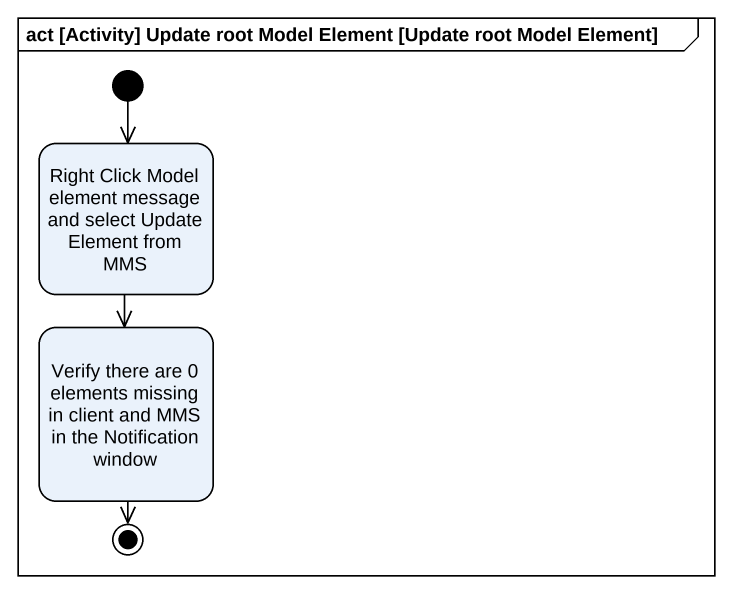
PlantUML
@startuml
mainframe act [Activity] Update root Model Element [Update root Model Element]
hide empty description
state "Right Click Model element message and select Update Element from MMS" as Right_Click_Model_element
state "Verify there are 0 elements missing in client and MMS in the Notification window" as Verify_there_are_0_elements
[*] --> Right_Click_Model_element
Right_Click_Model_element --> Verify_there_are_0_elements
Verify_there_are_0_elements --> [*]
@enduml
